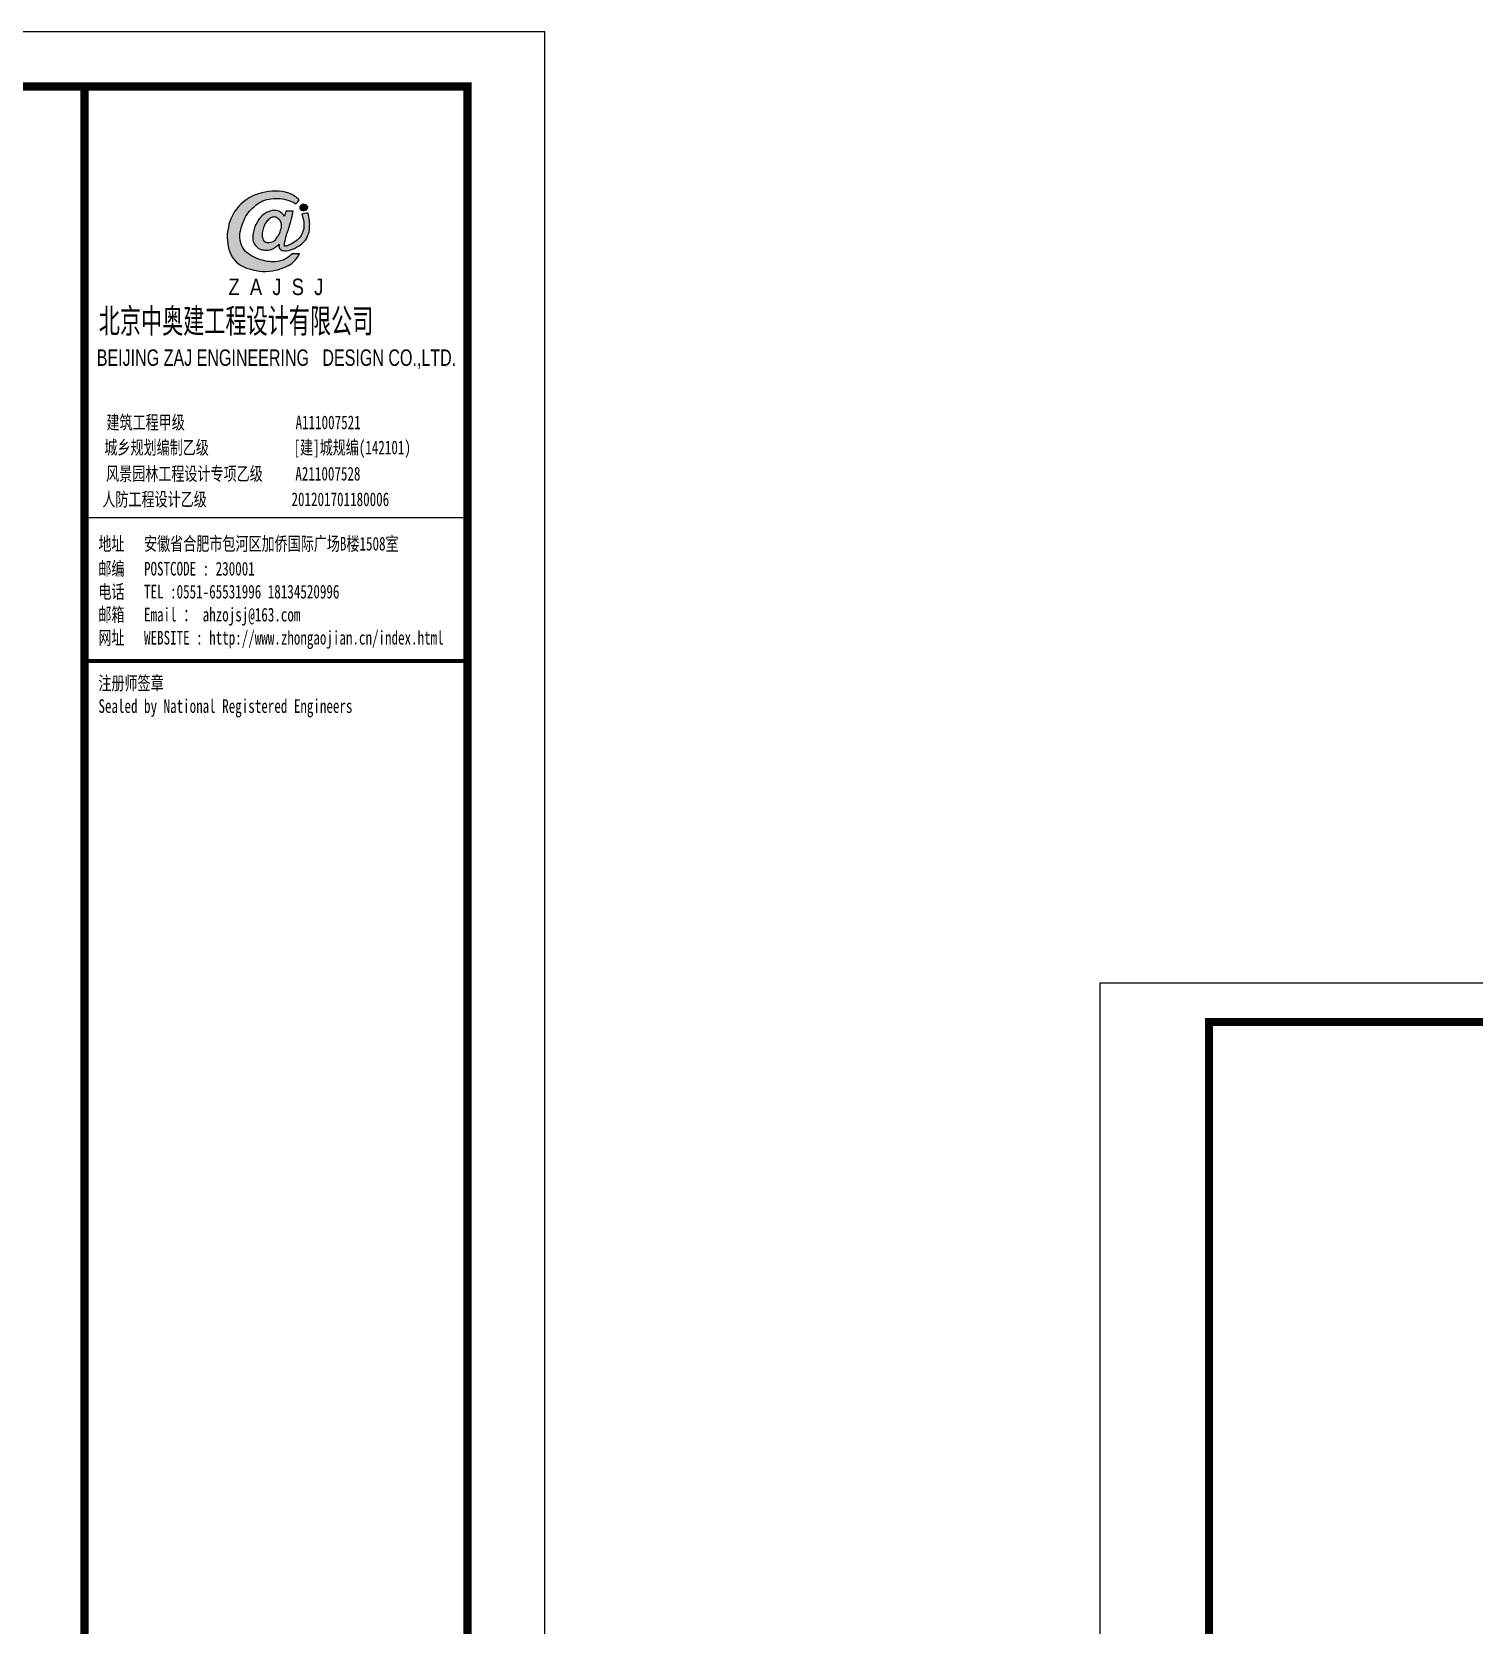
# Model space of a CAD drawing. Extents: x -33967 to 1773478, y -1022458 to -784650.
# Drawn here: x 782812 to 820089, y -832922 to -791727 of the extents above; entities that cross this region are included whole.
import ezdxf
from ezdxf.enums import TextEntityAlignment as Align

# ---------------------------------------------------------------- set-up
doc = ezdxf.new("R2010")
doc.units = 0
doc.header["$LTSCALE"] = 1000
doc.header["$MEASUREMENT"] = 0
doc.layers.add('PUB_TITLE', color=4, linetype='Continuous')
doc.layers.add('图签', color=3, linetype='Continuous')
doc.styles.add('_gyy_title_Arial', font='arial.ttf', dxfattribs={"width": 0.7})
doc.styles.add('_gyy_title_ST', font='', dxfattribs={"width": 0.8})
doc.styles.add('HZ', font='txt.shx', dxfattribs={"width": 0.8, "bigfont": '000hztxt.shx'})
doc.styles.get('_gyy_title_ST').set_extended_font_data('SimSun')

# ---------------------------------------------------------------- blocks, each defined once
blk = doc.blocks.new('dd')
at = {"layer": '图签'}
h = blk.add_hatch(color=5, dxfattribs=at)
h.set_gradient(color1=(0, 0, 255), color2=(36, 36, 255), one_color=1, tint=0.57)
h.paths.add_polyline_path([(452, 1270, -0.093206), (531, 1562, -0.136321), (716, 1807, -0.161039), (988, 1948, -0.108591), (1307, 1935, -0.049497), (1479, 1861, 0.062627), (1539, 1932, 0.094388), (1351, 2056, 0.136326), (854, 2062, 0.161722), (430, 1810, 0.133661), (243, 1435, 0.158414), (286, 937, 0.22517), (632, 669, 0.138663), (1107, 646, 0.074676), (1375, 753, 0.125344), (1543, 944, 0.006312), (1413, 948, -0.090385), (1244, 833, -0.096745), (1053, 797, -0.073845), (803, 850, -0.140868), (530, 1020, -0.160753)])
h = blk.add_hatch(color=1, dxfattribs=at)
h.set_gradient(color1=(255, 0, 0), color2=(255, 0, 0), tint=0.57)
h.paths.add_polyline_path([(1557, 1818, 0.386553), (1564, 1757, 0.170676), (1604, 1736, 0.082224), (1657, 1743, 0.087509), (1686, 1766, 0.264235), (1694, 1804, 0.244333), (1636, 1850, 0.30271)])
h = blk.add_hatch(color=5, dxfattribs=at)
h.set_gradient(color1=(0, 0, 255), color2=(36, 36, 255), one_color=1, tint=0.57)
h.paths.add_polyline_path([(1306, 1289, 0.011169), (1334, 1370, 0.005807), (1431, 1724, 0.01105), (1292, 1724, 0.016796), (1267, 1634, 0.125943), (1203, 1704, 0.083806), (1120, 1739, 0.082879), (1047, 1739, -0.008503), (952, 1710, 0.060057), (844, 1628, 0.086078), (774, 1532, 0.099424), (705, 1347, 0.12153), (690, 1225, 0.102644), (719, 1122, 0.056648), (797, 1042, 0.092914), (913, 1013, 0.194578), (1098, 1064, -0.002562), (1175, 1122, 0.064354), (1167, 1068, 0.172385), (1207, 1017, 0.105458), (1300, 1002, 0.086567), (1454, 1046, 0.047674), (1592, 1136, 0.166359), (1692, 1274, 0.096748), (1728, 1431, 0.03151), (1728, 1548, 0.041815), (1700, 1691, 0.007654), (1588, 1673, -0.009919), (1610, 1585, -0.068269), (1624, 1482, -0.105336), (1605, 1352, -0.14652), (1528, 1223, -0.070486), (1434, 1151, -0.077937), (1341, 1103, -0.127098), (1272, 1084, -0.114215), (1267, 1129, -0.007609)])
h.paths.add_polyline_path([(865, 1245, -0.099994), (863, 1328, -0.050974), (888, 1427, -0.120527), (938, 1529, -0.043888), (1002, 1595, -0.08446), (1063, 1619, -0.147309), (1127, 1607, -0.037474), (1177, 1572, -0.06931), (1209, 1507, -0.067662), (1213, 1431, -0.02676), (1211, 1413, 0.017209), (1183, 1329, -0.048815), (1120, 1223, -0.139096), (1046, 1163, -0.097991), (944, 1153, -0.085394), (909, 1169, -0.149141)], flags=16)
blk.add_lwpolyline([(1539, 1932, 0.094388), (1351, 2056, 0.136326), (854, 2062, 0.161722), (430, 1810, 0.133661), (243, 1435, 0.158414), (286, 937, 0.22517), (632, 669, 0.138663), (1107, 646, 0.074676), (1375, 753, 0.125344), (1543, 944, 0.006312), (1413, 948, -0.090385), (1244, 833, -0.096745), (1053, 797, -0.073845), (803, 850, -0.140868), (530, 1020, -0.160753), (452, 1270, -0.093206), (531, 1562, -0.136321), (716, 1807, -0.161039), (988, 1948, -0.108591), (1307, 1935, -0.049497), (1479, 1861, 0.062627)], format="xyb", close=True, dxfattribs=at)
for points in [[(1694, 1804, 0.243958), (1636, 1850, 0.303117), (1557, 1818, 0.386553), (1564, 1757, 0.170676), (1604, 1736, 0.082224), (1657, 1743, 0.087509), (1686, 1766, 0.264235), (1694, 1804, -7.823139)], [(1431, 1724, 0.011041), (1292, 1724, 0.016796), (1267, 1634, 0.125943), (1203, 1704, 0.083806), (1120, 1739, 0.082879), (1047, 1739, -0.008503), (952, 1710, 0.060057), (844, 1628, 0.086078), (774, 1532, 0.099424), (705, 1347, 0.12153), (690, 1225, 0.102644), (719, 1122, 0.056648), (797, 1042, 0.092914), (913, 1013, 0.194578), (1098, 1064, -0.002562), (1175, 1122, 0.064354), (1167, 1068, 0.172385), (1207, 1017, 0.105458), (1300, 1002, 0.086567), (1454, 1046, 0.047674), (1592, 1136, 0.166359), (1692, 1274, 0.096748), (1728, 1431, 0.03151), (1728, 1548, 0.041815), (1700, 1691, 0.007654), (1588, 1673, -0.009919), (1610, 1585, -0.068269), (1624, 1482, -0.105336), (1605, 1352, -0.14652), (1528, 1223, -0.070486), (1434, 1151, -0.077937), (1341, 1103, -0.127098), (1272, 1084, -0.114215), (1267, 1129, -0.007609), (1306, 1289, 0.011169), (1334, 1370, 0.005782), (1430, 1722, 0.069025)], [(1213, 1431, 0.067662), (1209, 1507, 0.06931), (1177, 1572, 0.037474), (1127, 1607, 0.147309), (1063, 1619, 0.08446), (1002, 1595, 0.043888), (938, 1529, 0.120527), (888, 1427, 0.050974), (863, 1328, 0.099994), (865, 1245, 0.149141), (909, 1169, 0.085394), (944, 1153, 0.097991), (1046, 1163, 0.139096), (1120, 1223, 0.048815), (1183, 1329, -0.017209), (1211, 1413, 0.02676), (1213, 1431, 0.441273)]]:
    blk.add_lwpolyline(points, format="xyb", dxfattribs=at)
at = {"insert": (246, 492), "char_height": 300, "width": 8000, "attachment_point": 1, "style": 'HZ'}
blk.add_mtext('{\\fArial|b0|i0|c0|p32;Z  A  J  S  J}', dxfattribs=at)

msp = doc.modelspace()

# ---------------------------------------------------------------- linework, layer by layer
at = {"layer": 'PUB_TITLE'}
msp.add_line((784172.3, -804286.9), (794071.3, -804286.9), dxfattribs=at)
for points in [[(677271.3, -875726.8), (796071.3, -875726.8), (796071.3, -791726.8), (677271.3, -791726.8)], [(810415.5, -875726.8), (894415.5, -875726.8), (894415.5, -816326.8), (810415.5, -816326.8)]]:
    msp.add_lwpolyline(points, close=True, dxfattribs=at)
at = {"layer": 'PUB_TITLE', "const_width": 212.1}
for points in [[(680091.6, -874312.7), (680091.6, -793141), (794071.3, -793141), (794071.3, -874312.7)], [(784172.3, -793141), (794071.3, -793141), (794071.3, -874312.7), (784172.3, -874312.7)], [(813235.8, -874726.8), (893415.5, -874726.8), (893415.5, -817326.8), (813235.8, -817326.8)]]:
    msp.add_lwpolyline(points, close=True, dxfattribs=at)
at = {"layer": 'PUB_TITLE', "const_width": 99}
msp.add_lwpolyline([(784172.3, -807992.6), (794071.3, -807992.6)], dxfattribs=at)

# ---------------------------------------------------------------- block references
at = {"layer": '图签', "xscale": 1.414139999943435, "yscale": 1.414139999943435, "zscale": 1.414139999943435}
msp.add_blockref('dd', (787545.9, -798803.8), dxfattribs=at)

# ---------------------------------------------------------------- texts
at = {"color": 1, "insert": (784540.5, -798864.7), "char_height": 718.199, "width": 9393.636, "attachment_point": 1, "style": 'HZ'}
msp.add_mtext('北京中奥建工程设计有限公司', dxfattribs=at)
at = {"layer": 'PUB_TITLE', "width": 0.7}
for s, height, style, p in [('BEIJING ZAJ ENGINEERING   DESIGN CO.,LTD.', 424.242, '_gyy_title_Arial', (789133.4, -800361.9)), ('建筑工程甲级                 A111007521             ', 353.535, '_gyy_title_ST', (789119.2, -802000.3)), ('城乡规划编制乙级             [建]城规编(142101)', 353.535, '_gyy_title_ST', (788647.1, -802648.9)), ('风景园林工程设计专项乙级     A211007528           ', 353.535, '_gyy_title_ST', (788943.2, -803327.1)), ('人防工程设计乙级             201201701180006', 353.535, '_gyy_title_ST', (788340.3, -803988.7))]:
    msp.add_text(s, height=height, dxfattribs=dict(at, style=style)).set_placement(p, align=Align.CENTER)
at = {"layer": 'PUB_TITLE', "style": '_gyy_title_ST', "width": 0.7}
for s, height, p in [('地址   安徽省合肥市包河区加侨国际广场B楼1508室', 353.535, (784530.2, -805137.3)), ('邮编   POSTCODE : 230001', 353.535, (784530.2, -805783)), ('电话   TEL :0551-65531996 18134520996', 353.535, (784530.2, -806377)), ('邮箱   Email ： ahzojsj@163.com', 353.535, (784530.2, -806970.9)), ('网址   WEBSITE : http://www.zhongaojian.cn/index.html', 353.535, (784530.2, -807568.3)), ('注册师签章', 353.53, (784530.2, -808742.1)), ('Sealed by National Registered Engineers', 353.535, (784532.1, -809336))]:
    msp.add_text(s, height=height, dxfattribs=at).set_placement(p)

doc.saveas('drawing.dxf')
